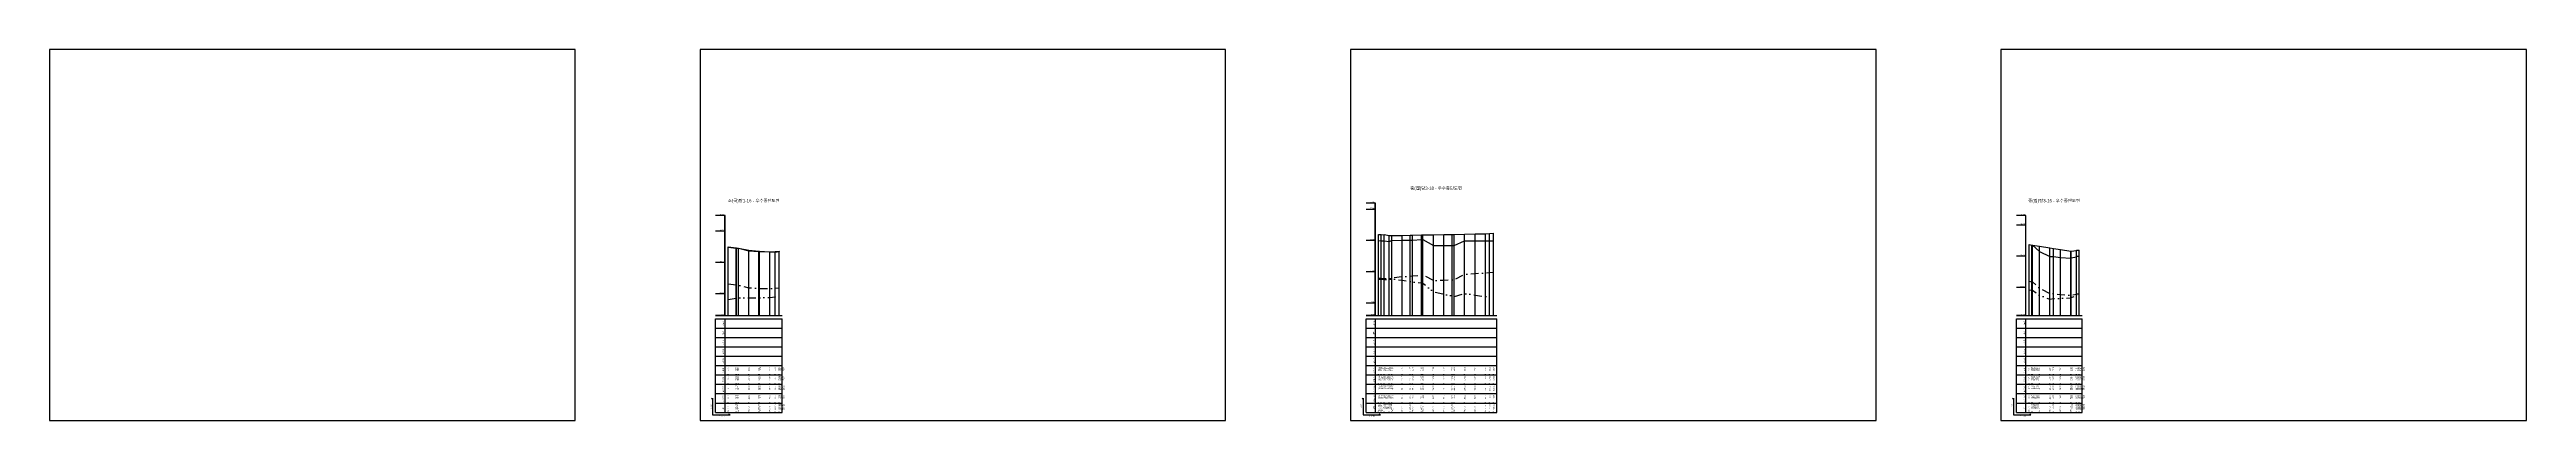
# Model space of a CAD drawing. Header units: millimetres. Extents: x -7351 to 135086, y 1419 to 5643.
# Drawn here: x 1156 to 5120, y 1419 to 2013 of the extents above; entities that cross this region are included whole.
import ezdxf
from ezdxf.enums import TextEntityAlignment as Align

# ---------------------------------------------------------------- set-up
doc = ezdxf.new("R2010")
doc.units = ezdxf.units.MM
doc.linetypes.add('DASHDOT', pattern=[25.4, 12.7, -6.35, 0, -6.35])
doc.linetypes.add('DIVIDE', pattern=[31.75, 12.7, -6.35, 0, -6.35, 0, -6.35])
for name, color, linetype in [('KZ_종단_계획선', 1, 'Continuous'), ('KZ_종단_노선명', 7, 'Continuous'), ('KZ_종단_도각', 7, 'Continuous'), ('KZ_종단_수직선', 7, 'Continuous'), ('KZ_종단_암선1', 56, 'DASHDOT'), ('KZ_종단_암선2', 4, 'DIVIDE'), ('KZ_종단_지반선', 3, 'Continuous'), ('KZ_종단_테이블문자', 7, 'Continuous'), ('KZ_종단_테이블선', 7, 'Continuous'), ('KZ_종단_폴대', 7, 'Continuous')]:
    doc.layers.add(name, color=color, linetype=linetype)
doc.styles.get("Standard").update_dxf_attribs({"font": 'arial.ttf'})

msp = doc.modelspace()

# ---------------------------------------------------------------- linework, layer by layer
at = {"layer": 'KZ_종단_계획선'}
for points in [[(3283.4, 1717.1), (3283.4, 1717.1), (3283.4, 1717.1), (3287.7, 1716.6), (3292, 1716.1), (3292, 1716.1), (3292, 1716.1), (3292, 1716.1), (3292, 1716.1), (3292, 1716.6), (3300.1, 1715.1), (3304.4, 1715.2), (3321, 1715.5), (3333.8, 1715.8), (3337.7, 1715.9), (3351.9, 1716.1), (3354.4, 1716.2), (3371, 1716.5), (3387.7, 1716.8), (3400.9, 1717), (3404.4, 1717.1), (3421, 1717.4), (3437.7, 1717.7), (3454.4, 1718.1), (3461, 1718.2), (3467.5, 1718.9)], [(2242.4, 1697.2), (2255, 1695.6), (2255.6, 1695.5), (2259, 1694.7), (2275.7, 1691.6), (2291.4, 1690.1), (2292.4, 1690), (2309, 1689.2), (2317.6, 1688.8), (2323.9, 1689.7)], [(4324.4, 1700.6), (4328.6, 1699.9), (4329.8, 1699.7), (4329.8, 1699.7), (4329.8, 1699.7), (4329.8, 1699.7), (4329.8, 1699.7), (4341, 1698), (4357.7, 1695.4), (4363.2, 1694.5), (4374.4, 1692.8), (4391, 1690.1), (4391.7, 1690), (4400.1, 1691.1), (4400.1, 1691.1), (4400.1, 1691.1), (4400.1, 1691.1), (4400.1, 1691.1), (4400.1, 1691.6), (4404.4, 1691.6)]]:
    msp.add_lwpolyline(points, dxfattribs=at)
at = {"layer": 'KZ_종단_도각'}
for points in [[(1156.4, 1419), (1997.4, 1419), (1997.4, 2013), (1156.4, 2013)], [(2197.4, 1419), (3038.4, 1419), (3038.4, 2013), (2197.4, 2013)], [(3238.4, 1419), (4079.4, 1419), (4079.4, 2013), (3238.4, 2013)], [(4279.4, 1419), (5120.4, 1419), (5120.4, 2013), (4279.4, 2013)]]:
    msp.add_lwpolyline(points, close=True, dxfattribs=at)
at = {"layer": 'KZ_종단_수직선'}
for p, q in [((3283.4, 1587), (3283.4, 1717.1)), ((3283.4, 1587), (3283.4, 1717.1)), ((3283.4, 1587), (3283.4, 1717.1)), ((3283.4, 1587), (3283.4, 1717.1)), ((3283.4, 1587), (3283.4, 1717.1)), ((3287.7, 1587), (3287.7, 1716.6)), ((3292, 1587), (3292, 1716.6)), ((3292, 1587), (3292, 1716.1)), ((3292, 1587), (3292, 1716.1)), ((3292, 1587), (3292, 1716.1)), ((3292, 1587), (3292, 1716.1)), ((3292, 1587), (3292, 1716.1)), ((3300.1, 1587), (3300.1, 1715.1)), ((3304.4, 1587), (3304.4, 1715.2)), ((3321, 1587), (3321, 1715.5)), ((3333.8, 1587), (3333.8, 1715.8)), ((3337.7, 1587), (3337.7, 1715.9)), ((3351.9, 1587), (3351.9, 1716.1)), ((3354.4, 1587), (3354.4, 1716.2)), ((3371, 1587), (3371, 1716.5)), ((3387.7, 1587), (3387.7, 1716.8)), ((3400.9, 1587), (3400.9, 1717)), ((3404.4, 1587), (3404.4, 1717.1)), ((3421, 1587), (3421, 1717.4)), ((3437.7, 1587), (3437.7, 1717.7)), ((3454.4, 1587), (3454.4, 1718.1)), ((3461, 1587), (3461, 1718.2)), ((3467.5, 1587), (3467.5, 1718.9)), ((2242.4, 1587), (2242.4, 1697.2)), ((2255, 1587), (2255, 1695.6)), ((2255.6, 1587), (2255.6, 1695.5)), ((2259, 1587), (2259, 1694.7)), ((2275.7, 1587), (2275.7, 1691.6)), ((2291.4, 1587), (2291.4, 1690.1)), ((2292.4, 1587), (2292.4, 1690)), ((2309, 1587), (2309, 1689.2)), ((2317.6, 1587), (2317.6, 1688.8)), ((2323.9, 1587), (2323.9, 1689.7)), ((2323.9, 1587), (2323.9, 1689.7)), ((2323.9, 1587), (2323.9, 1689.7)), ((2323.9, 1587), (2323.9, 1689.7)), ((2323.9, 1587), (2323.9, 1689.7)), ((4324.4, 1587), (4324.4, 1700.6)), ((4328.6, 1587), (4328.6, 1699.9)), ((4329.8, 1587), (4329.8, 1699.7)), ((4329.8, 1587), (4329.8, 1699.7)), ((4329.8, 1587), (4329.8, 1699.7)), ((4329.8, 1587), (4329.8, 1699.7)), ((4329.8, 1587), (4329.8, 1699.7)), ((4341, 1587), (4341, 1698)), ((4357.7, 1587), (4357.7, 1695.4)), ((4363.2, 1587), (4363.2, 1694.5)), ((4374.4, 1587), (4374.4, 1692.8)), ((4391, 1587), (4391, 1690.1)), ((4391.7, 1587), (4391.7, 1690)), ((4400.1, 1587), (4400.1, 1691.6)), ((4400.1, 1587), (4400.1, 1691.1)), ((4400.1, 1587), (4400.1, 1691.1)), ((4400.1, 1587), (4400.1, 1691.1)), ((4400.1, 1587), (4400.1, 1691.1)), ((4400.1, 1587), (4400.1, 1691.1)), ((4404.4, 1587), (4404.4, 1691.6))]:
    msp.add_line(p, q, dxfattribs=at)
at = {"layer": 'KZ_종단_암선1', "flags": 128}
for points in [[(2242.4, 1637.8), (2255, 1636), (2255.6, 1636), (2259, 1635.6), (2275.7, 1631.5), (2291.4, 1630.4), (2292.4, 1630.4), (2309, 1630.2), (2317.6, 1630.9), (2323.9, 1631.5), (2323.9, 1631.5), (2323.9, 1631.5), (2323.9, 1631.5), (2323.9, 1631.2)], [(3283.4, 1647.5), (3283.4, 1647.5), (3283.4, 1647.5), (3287.7, 1647), (3292, 1646.6), (3292, 1646.6), (3292, 1646.6), (3292, 1646.6), (3292, 1646.6), (3292, 1647), (3300.1, 1645.9), (3304.4, 1647.5), (3321, 1649.4), (3333.8, 1650.2), (3337.7, 1650.4), (3351.9, 1652.1), (3354.4, 1652.4), (3371, 1643.2), (3387.7, 1643.8), (3400.9, 1644.5), (3404.4, 1644.6), (3421, 1653.2), (3437.7, 1654.3), (3454.4, 1655.5), (3461, 1656), (3467.5, 1656.4)], [(4324.4, 1642.2), (4328.6, 1641.2), (4329.8, 1641.2), (4329.8, 1641.2), (4329.8, 1641.2), (4329.8, 1641.2), (4329.8, 1641.2), (4341, 1631), (4357.7, 1622.3), (4363.2, 1622.2), (4374.4, 1620.9), (4391, 1619.4), (4391.7, 1619.7), (4400.1, 1621.3), (4400.1, 1621.3), (4400.1, 1621.3), (4400.1, 1621.3), (4400.1, 1621.3), (4400.1, 1622), (4404.4, 1622)]]:
    msp.add_lwpolyline(points, dxfattribs=at)
at = {"layer": 'KZ_종단_암선2', "flags": 128}
for points in [[(3283.4, 1645.4), (3283.4, 1645.4), (3283.4, 1645.4), (3287.7, 1645.3), (3292, 1645.1), (3292, 1645.1), (3292, 1645.1), (3292, 1645.1), (3292, 1645.1), (3292, 1645), (3300.1, 1644.7), (3304.4, 1645.5), (3321, 1643.8), (3333.8, 1641.8), (3337.7, 1641.1), (3351.9, 1639.2), (3354.4, 1638.9), (3371, 1625.2), (3387.7, 1621.3), (3400.9, 1618.5), (3404.4, 1617.7), (3421, 1622.3), (3437.7, 1619.9), (3454.4, 1617.5), (3461, 1616.6), (3467.5, 1615.6)], [(4324.4, 1628), (4328.6, 1627.7), (4329.8, 1627.9), (4329.8, 1627.9), (4329.8, 1627.9), (4329.8, 1627.9), (4329.8, 1627.9), (4341, 1619.4), (4357.7, 1613.3), (4363.2, 1614.1), (4374.4, 1614.4), (4391, 1615.6), (4391.7, 1616), (4400.1, 1618.8), (4400.1, 1618.8), (4400.1, 1618.8), (4400.1, 1618.8), (4400.1, 1618.8), (4400.1, 1619.6), (4404.4, 1620.3)], [(2242.4, 1612.9), (2255, 1614.8), (2255.6, 1614.9), (2259, 1615.5), (2275.7, 1615.4), (2291.4, 1615.6), (2292.4, 1615.6), (2309, 1616.2), (2317.6, 1617.2), (2323.9, 1618.1), (2323.9, 1618.1), (2323.9, 1618.1), (2323.9, 1618.1), (2323.9, 1617.9)]]:
    msp.add_lwpolyline(points, dxfattribs=at)
at = {"layer": 'KZ_종단_지반선', "flags": 128}
for points in [[(3283.4, 1707.3), (3283.4, 1707.3), (3283.4, 1707.3), (3287.7, 1706.9), (3292, 1706.5), (3292, 1706.5), (3292, 1706.5), (3292, 1706.5), (3292, 1706.5), (3292, 1706.9), (3300.1, 1705.8), (3304.4, 1707.1), (3321, 1707.9), (3333.8, 1707.8), (3337.7, 1707.8), (3351.9, 1708.7), (3354.4, 1708.9), (3371, 1699), (3387.7, 1699), (3400.9, 1699), (3404.4, 1699), (3421, 1706.5), (3437.7, 1706.5), (3454.4, 1706.5), (3461, 1706.5), (3467.5, 1706.5)], [(2242.4, 1696.8), (2255, 1695.2), (2255.6, 1695.1), (2259, 1694.8), (2275.7, 1690.8), (2291.4, 1689.5), (2292.4, 1689.4), (2309, 1689), (2317.6, 1689.5), (2323.9, 1690), (2323.9, 1690), (2323.9, 1690), (2323.9, 1690), (2323.9, 1689.8)], [(4324.4, 1700.6), (4328.6, 1699.7), (4329.8, 1699.8), (4329.8, 1699.8), (4329.8, 1699.8), (4329.8, 1699.8), (4329.8, 1699.8), (4341, 1689.7), (4357.7, 1681.4), (4363.2, 1681.4), (4374.4, 1680.2), (4391, 1679.1), (4391.7, 1679.4), (4400.1, 1681.1), (4400.1, 1681.1), (4400.1, 1681.1), (4400.1, 1681.1), (4400.1, 1681.1), (4400.1, 1681.9), (4404.4, 1681.9)]]:
    msp.add_lwpolyline(points, dxfattribs=at)
at = {"layer": 'KZ_종단_테이블선'}
for p, q in [((2222.4, 1587), (2328.9, 1587)), ((3263.4, 1587), (3472.5, 1587)), ((4304.4, 1587), (4409.4, 1587)), ((2222.4, 1567), (2222.4, 1582)), ((2222.4, 1582), (2328.9, 1582)), ((2222.4, 1552), (2222.4, 1567)), ((2222.4, 1567), (2328.9, 1567)), ((2222.4, 1537), (2222.4, 1552)), ((2222.4, 1552), (2328.9, 1552)), ((2237.4, 1567), (2237.4, 1582)), ((2237.4, 1552), (2237.4, 1567)), ((2237.4, 1537), (2237.4, 1552)), ((2328.9, 1567), (2328.9, 1582)), ((2328.9, 1552), (2328.9, 1567)), ((2328.9, 1537), (2328.9, 1552)), ((3263.4, 1567), (3263.4, 1582)), ((3263.4, 1582), (3472.5, 1582)), ((3263.4, 1552), (3263.4, 1567)), ((3263.4, 1567), (3472.5, 1567)), ((3263.4, 1537), (3263.4, 1552)), ((3263.4, 1552), (3472.5, 1552)), ((3278.4, 1567), (3278.4, 1582)), ((3278.4, 1552), (3278.4, 1567)), ((3278.4, 1537), (3278.4, 1552)), ((3472.5, 1567), (3472.5, 1582)), ((3472.5, 1552), (3472.5, 1567)), ((3472.5, 1537), (3472.5, 1552)), ((4304.4, 1567), (4304.4, 1582)), ((4304.4, 1582), (4409.4, 1582)), ((4304.4, 1552), (4304.4, 1567)), ((4304.4, 1567), (4409.4, 1567)), ((4304.4, 1537), (4304.4, 1552)), ((4304.4, 1552), (4409.4, 1552)), ((4319.4, 1567), (4319.4, 1582)), ((4319.4, 1552), (4319.4, 1567)), ((4319.4, 1537), (4319.4, 1552)), ((4409.4, 1567), (4409.4, 1582)), ((4409.4, 1552), (4409.4, 1567)), ((4409.4, 1537), (4409.4, 1552)), ((2222.4, 1522), (2222.4, 1537)), ((2222.4, 1537), (2328.9, 1537)), ((2222.4, 1507), (2222.4, 1522)), ((2222.4, 1522), (2328.9, 1522)), ((2222.4, 1492), (2222.4, 1507)), ((2222.4, 1507), (2328.9, 1507)), ((2237.4, 1522), (2237.4, 1537)), ((2237.4, 1507), (2237.4, 1522)), ((2237.4, 1492), (2237.4, 1507)), ((2242.4, 1507), (2242.4, 1506)), ((2255, 1507), (2255, 1506)), ((2255.6, 1507), (2255.6, 1506)), ((2259, 1507), (2259, 1506)), ((2275.7, 1507), (2275.7, 1506)), ((2291.4, 1507), (2291.4, 1506)), ((2292.4, 1507), (2292.4, 1506)), ((2309, 1507), (2309, 1506)), ((2317.6, 1507), (2317.6, 1506)), ((2323.9, 1507), (2323.9, 1506)), ((2323.9, 1507), (2323.9, 1506)), ((2323.9, 1507), (2323.9, 1506)), ((2323.9, 1507), (2323.9, 1506)), ((2323.9, 1507), (2323.9, 1506)), ((2328.9, 1522), (2328.9, 1537)), ((2328.9, 1507), (2328.9, 1522)), ((2328.9, 1492), (2328.9, 1507)), ((3263.4, 1522), (3263.4, 1537)), ((3263.4, 1537), (3472.5, 1537)), ((3263.4, 1507), (3263.4, 1522)), ((3263.4, 1522), (3472.5, 1522)), ((3263.4, 1492), (3263.4, 1507)), ((3263.4, 1507), (3472.5, 1507)), ((3278.4, 1522), (3278.4, 1537)), ((3278.4, 1507), (3278.4, 1522)), ((3278.4, 1492), (3278.4, 1507)), ((3283.4, 1507), (3283.4, 1506)), ((3283.4, 1507), (3283.4, 1506)), ((3283.4, 1507), (3283.4, 1506)), ((3287.7, 1507), (3287.7, 1506)), ((3292, 1507), (3292, 1506)), ((3292, 1507), (3292, 1506)), ((3292, 1507), (3292, 1506)), ((3292, 1507), (3292, 1506)), ((3292, 1507), (3292, 1506)), ((3292, 1507), (3292, 1506)), ((3300.1, 1507), (3300.1, 1506)), ((3304.4, 1507), (3304.4, 1506)), ((3321, 1507), (3321, 1506)), ((3333.8, 1507), (3333.8, 1506)), ((3337.7, 1507), (3337.7, 1506)), ((3351.9, 1507), (3351.9, 1506)), ((3354.4, 1507), (3354.4, 1506)), ((3371, 1507), (3371, 1506)), ((3387.7, 1507), (3387.7, 1506)), ((3400.9, 1507), (3400.9, 1506)), ((3404.4, 1507), (3404.4, 1506)), ((3421, 1507), (3421, 1506)), ((3437.7, 1507), (3437.7, 1506)), ((3454.4, 1507), (3454.4, 1506)), ((3461, 1507), (3461, 1506)), ((3467.5, 1507), (3467.5, 1506)), ((3472.5, 1522), (3472.5, 1537)), ((3472.5, 1507), (3472.5, 1522)), ((3472.5, 1492), (3472.5, 1507)), ((4304.4, 1522), (4304.4, 1537)), ((4304.4, 1537), (4409.4, 1537)), ((4304.4, 1507), (4304.4, 1522)), ((4304.4, 1522), (4409.4, 1522)), ((4304.4, 1492), (4304.4, 1507)), ((4304.4, 1507), (4409.4, 1507)), ((4319.4, 1522), (4319.4, 1537)), ((4319.4, 1507), (4319.4, 1522)), ((4319.4, 1492), (4319.4, 1507)), ((4324.4, 1507), (4324.4, 1506)), ((4328.6, 1507), (4328.6, 1506)), ((4329.8, 1507), (4329.8, 1506)), ((4329.8, 1507), (4329.8, 1506)), ((4329.8, 1507), (4329.8, 1506)), ((4329.8, 1507), (4329.8, 1506)), ((4329.8, 1507), (4329.8, 1506)), ((4341, 1507), (4341, 1506)), ((4357.7, 1507), (4357.7, 1506)), ((4363.2, 1507), (4363.2, 1506)), ((4374.4, 1507), (4374.4, 1506)), ((4391, 1507), (4391, 1506)), ((4391.7, 1507), (4391.7, 1506)), ((4400.1, 1507), (4400.1, 1506)), ((4400.1, 1507), (4400.1, 1506)), ((4400.1, 1507), (4400.1, 1506)), ((4400.1, 1507), (4400.1, 1506)), ((4400.1, 1507), (4400.1, 1506)), ((4400.1, 1507), (4400.1, 1506)), ((4404.4, 1507), (4404.4, 1506)), ((4409.4, 1522), (4409.4, 1537)), ((4409.4, 1507), (4409.4, 1522)), ((4409.4, 1492), (4409.4, 1507)), ((2222.4, 1477), (2222.4, 1492)), ((2222.4, 1492), (2328.9, 1492)), ((2222.4, 1462), (2222.4, 1477)), ((2222.4, 1477), (2328.9, 1477)), ((2237.4, 1477), (2237.4, 1492)), ((2237.4, 1462), (2237.4, 1477)), ((2242.4, 1492), (2242.4, 1493)), ((2242.4, 1492), (2242.4, 1491)), ((2242.4, 1477), (2242.4, 1478)), ((2242.4, 1477), (2242.4, 1476)), ((2255, 1492), (2255, 1493)), ((2255, 1492), (2255, 1491)), ((2255, 1477), (2255, 1478)), ((2255, 1477), (2255, 1476)), ((2255.6, 1492), (2255.6, 1493)), ((2255.6, 1492), (2255.6, 1491)), ((2255.6, 1477), (2255.6, 1478)), ((2255.6, 1477), (2255.6, 1476)), ((2259, 1492), (2259, 1493)), ((2259, 1492), (2259, 1491)), ((2259, 1477), (2259, 1478)), ((2259, 1477), (2259, 1476)), ((2275.7, 1492), (2275.7, 1493)), ((2275.7, 1492), (2275.7, 1491)), ((2275.7, 1477), (2275.7, 1478)), ((2275.7, 1477), (2275.7, 1476)), ((2291.4, 1492), (2291.4, 1493)), ((2291.4, 1492), (2291.4, 1491)), ((2291.4, 1477), (2291.4, 1478)), ((2291.4, 1477), (2291.4, 1476)), ((2292.4, 1492), (2292.4, 1493)), ((2292.4, 1492), (2292.4, 1491)), ((2292.4, 1477), (2292.4, 1478)), ((2292.4, 1477), (2292.4, 1476)), ((2309, 1492), (2309, 1493)), ((2309, 1492), (2309, 1491)), ((2309, 1477), (2309, 1478)), ((2309, 1477), (2309, 1476)), ((2317.6, 1492), (2317.6, 1493)), ((2317.6, 1492), (2317.6, 1491)), ((2317.6, 1477), (2317.6, 1478)), ((2317.6, 1477), (2317.6, 1476)), ((2323.9, 1492), (2323.9, 1493)), ((2323.9, 1492), (2323.9, 1493)), ((2323.9, 1492), (2323.9, 1493)), ((2323.9, 1492), (2323.9, 1493)), ((2323.9, 1492), (2323.9, 1493)), ((2323.9, 1492), (2323.9, 1491)), ((2323.9, 1492), (2323.9, 1491)), ((2323.9, 1492), (2323.9, 1491)), ((2323.9, 1492), (2323.9, 1491)), ((2323.9, 1492), (2323.9, 1491)), ((2323.9, 1477), (2323.9, 1478)), ((2323.9, 1477), (2323.9, 1478)), ((2323.9, 1477), (2323.9, 1478)), ((2323.9, 1477), (2323.9, 1478)), ((2323.9, 1477), (2323.9, 1478)), ((2323.9, 1477), (2323.9, 1476)), ((2323.9, 1477), (2323.9, 1476)), ((2323.9, 1477), (2323.9, 1476)), ((2323.9, 1477), (2323.9, 1476)), ((2323.9, 1477), (2323.9, 1476)), ((2328.9, 1477), (2328.9, 1492)), ((2328.9, 1462), (2328.9, 1477)), ((3263.4, 1477), (3263.4, 1492)), ((3263.4, 1492), (3472.5, 1492)), ((3263.4, 1462), (3263.4, 1477)), ((3263.4, 1477), (3472.5, 1477)), ((3278.4, 1477), (3278.4, 1492)), ((3278.4, 1462), (3278.4, 1477)), ((3283.4, 1492), (3283.4, 1493)), ((3283.4, 1492), (3283.4, 1493)), ((3283.4, 1492), (3283.4, 1493)), ((3283.4, 1492), (3283.4, 1491)), ((3283.4, 1492), (3283.4, 1491)), ((3283.4, 1492), (3283.4, 1491)), ((3283.4, 1477), (3283.4, 1478)), ((3283.4, 1477), (3283.4, 1478)), ((3283.4, 1477), (3283.4, 1478)), ((3283.4, 1477), (3283.4, 1476)), ((3283.4, 1477), (3283.4, 1476)), ((3283.4, 1477), (3283.4, 1476)), ((3287.7, 1492), (3287.7, 1493)), ((3287.7, 1492), (3287.7, 1491)), ((3287.7, 1477), (3287.7, 1478)), ((3287.7, 1477), (3287.7, 1476)), ((3292, 1492), (3292, 1493)), ((3292, 1492), (3292, 1493)), ((3292, 1492), (3292, 1493)), ((3292, 1492), (3292, 1493)), ((3292, 1492), (3292, 1493)), ((3292, 1492), (3292, 1493)), ((3292, 1492), (3292, 1491)), ((3292, 1492), (3292, 1491)), ((3292, 1492), (3292, 1491)), ((3292, 1492), (3292, 1491)), ((3292, 1492), (3292, 1491)), ((3292, 1492), (3292, 1491)), ((3292, 1477), (3292, 1478)), ((3292, 1477), (3292, 1478)), ((3292, 1477), (3292, 1478)), ((3292, 1477), (3292, 1478)), ((3292, 1477), (3292, 1478)), ((3292, 1477), (3292, 1478)), ((3292, 1477), (3292, 1476)), ((3292, 1477), (3292, 1476)), ((3292, 1477), (3292, 1476)), ((3292, 1477), (3292, 1476)), ((3292, 1477), (3292, 1476)), ((3292, 1477), (3292, 1476)), ((3300.1, 1492), (3300.1, 1493)), ((3300.1, 1492), (3300.1, 1491)), ((3300.1, 1477), (3300.1, 1478)), ((3300.1, 1477), (3300.1, 1476)), ((3304.4, 1492), (3304.4, 1493)), ((3304.4, 1492), (3304.4, 1491)), ((3304.4, 1477), (3304.4, 1478)), ((3304.4, 1477), (3304.4, 1476)), ((3321, 1492), (3321, 1493)), ((3321, 1492), (3321, 1491)), ((3321, 1477), (3321, 1478)), ((3321, 1477), (3321, 1476)), ((3333.8, 1492), (3333.8, 1493)), ((3333.8, 1492), (3333.8, 1491)), ((3333.8, 1477), (3333.8, 1478)), ((3333.8, 1477), (3333.8, 1476)), ((3337.7, 1492), (3337.7, 1493)), ((3337.7, 1492), (3337.7, 1491)), ((3337.7, 1477), (3337.7, 1478)), ((3337.7, 1477), (3337.7, 1476)), ((3351.9, 1492), (3351.9, 1493)), ((3351.9, 1492), (3351.9, 1491)), ((3351.9, 1477), (3351.9, 1478)), ((3351.9, 1477), (3351.9, 1476)), ((3354.4, 1492), (3354.4, 1493)), ((3354.4, 1492), (3354.4, 1491)), ((3354.4, 1477), (3354.4, 1478)), ((3354.4, 1477), (3354.4, 1476)), ((3371, 1492), (3371, 1493)), ((3371, 1492), (3371, 1491)), ((3371, 1477), (3371, 1478)), ((3371, 1477), (3371, 1476)), ((3387.7, 1492), (3387.7, 1493)), ((3387.7, 1492), (3387.7, 1491)), ((3387.7, 1477), (3387.7, 1478)), ((3387.7, 1477), (3387.7, 1476)), ((3400.9, 1492), (3400.9, 1493)), ((3400.9, 1492), (3400.9, 1491)), ((3400.9, 1477), (3400.9, 1478)), ((3400.9, 1477), (3400.9, 1476)), ((3404.4, 1492), (3404.4, 1493)), ((3404.4, 1492), (3404.4, 1491)), ((3404.4, 1477), (3404.4, 1478)), ((3404.4, 1477), (3404.4, 1476)), ((3421, 1492), (3421, 1493)), ((3421, 1492), (3421, 1491)), ((3421, 1477), (3421, 1478)), ((3421, 1477), (3421, 1476)), ((3437.7, 1492), (3437.7, 1493)), ((3437.7, 1492), (3437.7, 1491)), ((3437.7, 1477), (3437.7, 1478)), ((3437.7, 1477), (3437.7, 1476)), ((3454.4, 1492), (3454.4, 1493)), ((3454.4, 1492), (3454.4, 1491)), ((3454.4, 1477), (3454.4, 1478)), ((3454.4, 1477), (3454.4, 1476)), ((3461, 1492), (3461, 1493)), ((3461, 1492), (3461, 1491)), ((3461, 1477), (3461, 1478)), ((3461, 1477), (3461, 1476)), ((3467.5, 1492), (3467.5, 1493)), ((3467.5, 1492), (3467.5, 1491)), ((3467.5, 1477), (3467.5, 1478)), ((3467.5, 1477), (3467.5, 1476)), ((3472.5, 1477), (3472.5, 1492)), ((3472.5, 1462), (3472.5, 1477)), ((4304.4, 1477), (4304.4, 1492)), ((4304.4, 1492), (4409.4, 1492)), ((4304.4, 1462), (4304.4, 1477)), ((4304.4, 1477), (4409.4, 1477)), ((4319.4, 1477), (4319.4, 1492)), ((4319.4, 1462), (4319.4, 1477)), ((4324.4, 1492), (4324.4, 1493)), ((4324.4, 1492), (4324.4, 1491)), ((4324.4, 1477), (4324.4, 1478)), ((4324.4, 1477), (4324.4, 1476)), ((4328.6, 1492), (4328.6, 1493)), ((4328.6, 1492), (4328.6, 1491)), ((4328.6, 1477), (4328.6, 1478)), ((4328.6, 1477), (4328.6, 1476)), ((4329.8, 1492), (4329.8, 1493)), ((4329.8, 1492), (4329.8, 1493)), ((4329.8, 1492), (4329.8, 1493)), ((4329.8, 1492), (4329.8, 1493)), ((4329.8, 1492), (4329.8, 1493)), ((4329.8, 1492), (4329.8, 1491)), ((4329.8, 1492), (4329.8, 1491)), ((4329.8, 1492), (4329.8, 1491)), ((4329.8, 1492), (4329.8, 1491)), ((4329.8, 1492), (4329.8, 1491)), ((4329.8, 1477), (4329.8, 1478)), ((4329.8, 1477), (4329.8, 1478)), ((4329.8, 1477), (4329.8, 1478)), ((4329.8, 1477), (4329.8, 1478)), ((4329.8, 1477), (4329.8, 1478)), ((4329.8, 1477), (4329.8, 1476)), ((4329.8, 1477), (4329.8, 1476)), ((4329.8, 1477), (4329.8, 1476)), ((4329.8, 1477), (4329.8, 1476)), ((4329.8, 1477), (4329.8, 1476)), ((4341, 1492), (4341, 1493)), ((4341, 1492), (4341, 1491)), ((4341, 1477), (4341, 1478)), ((4341, 1477), (4341, 1476)), ((4357.7, 1492), (4357.7, 1493)), ((4357.7, 1492), (4357.7, 1491)), ((4357.7, 1477), (4357.7, 1478)), ((4357.7, 1477), (4357.7, 1476)), ((4363.2, 1492), (4363.2, 1493)), ((4363.2, 1492), (4363.2, 1491)), ((4363.2, 1477), (4363.2, 1478)), ((4363.2, 1477), (4363.2, 1476)), ((4374.4, 1492), (4374.4, 1493)), ((4374.4, 1492), (4374.4, 1491)), ((4374.4, 1477), (4374.4, 1478)), ((4374.4, 1477), (4374.4, 1476)), ((4391, 1492), (4391, 1493)), ((4391, 1492), (4391, 1491)), ((4391, 1477), (4391, 1478)), ((4391, 1477), (4391, 1476)), ((4391.7, 1492), (4391.7, 1493)), ((4391.7, 1492), (4391.7, 1491)), ((4391.7, 1477), (4391.7, 1478)), ((4391.7, 1477), (4391.7, 1476)), ((4400.1, 1492), (4400.1, 1493)), ((4400.1, 1492), (4400.1, 1493)), ((4400.1, 1492), (4400.1, 1493)), ((4400.1, 1492), (4400.1, 1493)), ((4400.1, 1492), (4400.1, 1493)), ((4400.1, 1492), (4400.1, 1493)), ((4400.1, 1492), (4400.1, 1491)), ((4400.1, 1492), (4400.1, 1491)), ((4400.1, 1492), (4400.1, 1491)), ((4400.1, 1492), (4400.1, 1491)), ((4400.1, 1492), (4400.1, 1491)), ((4400.1, 1492), (4400.1, 1491)), ((4400.1, 1477), (4400.1, 1478)), ((4400.1, 1477), (4400.1, 1478)), ((4400.1, 1477), (4400.1, 1478)), ((4400.1, 1477), (4400.1, 1478)), ((4400.1, 1477), (4400.1, 1478)), ((4400.1, 1477), (4400.1, 1478)), ((4400.1, 1477), (4400.1, 1476)), ((4400.1, 1477), (4400.1, 1476)), ((4400.1, 1477), (4400.1, 1476)), ((4400.1, 1477), (4400.1, 1476)), ((4400.1, 1477), (4400.1, 1476)), ((4400.1, 1477), (4400.1, 1476)), ((4404.4, 1492), (4404.4, 1493)), ((4404.4, 1492), (4404.4, 1491)), ((4404.4, 1477), (4404.4, 1478)), ((4404.4, 1477), (4404.4, 1476)), ((4409.4, 1477), (4409.4, 1492)), ((4409.4, 1462), (4409.4, 1477)), ((2222.4, 1447), (2222.4, 1462)), ((2222.4, 1462), (2328.9, 1462)), ((2222.4, 1432), (2222.4, 1447)), ((2222.4, 1447), (2328.9, 1447)), ((2222.4, 1432), (2328.9, 1432)), ((2237.4, 1447), (2237.4, 1462)), ((2237.4, 1432), (2237.4, 1447)), ((2242.4, 1462), (2242.4, 1463)), ((2242.4, 1462), (2242.4, 1461)), ((2242.4, 1447), (2242.4, 1448)), ((2242.4, 1447), (2242.4, 1446)), ((2242.4, 1432), (2242.4, 1433)), ((2255, 1462), (2255, 1463)), ((2255, 1462), (2255, 1461)), ((2255, 1447), (2255, 1448)), ((2255, 1447), (2255, 1446)), ((2255, 1432), (2255, 1433)), ((2255.6, 1462), (2255.6, 1463)), ((2255.6, 1462), (2255.6, 1461)), ((2255.6, 1447), (2255.6, 1448)), ((2255.6, 1447), (2255.6, 1446)), ((2255.6, 1432), (2255.6, 1433)), ((2259, 1462), (2259, 1463)), ((2259, 1462), (2259, 1461)), ((2259, 1447), (2259, 1448)), ((2259, 1447), (2259, 1446)), ((2259, 1432), (2259, 1433)), ((2275.7, 1462), (2275.7, 1463)), ((2275.7, 1462), (2275.7, 1461)), ((2275.7, 1447), (2275.7, 1448)), ((2275.7, 1447), (2275.7, 1446)), ((2275.7, 1432), (2275.7, 1433)), ((2291.4, 1462), (2291.4, 1463)), ((2291.4, 1462), (2291.4, 1461)), ((2291.4, 1447), (2291.4, 1448)), ((2291.4, 1447), (2291.4, 1446)), ((2291.4, 1432), (2291.4, 1433)), ((2292.4, 1462), (2292.4, 1463)), ((2292.4, 1462), (2292.4, 1461)), ((2292.4, 1447), (2292.4, 1448)), ((2292.4, 1447), (2292.4, 1446)), ((2292.4, 1432), (2292.4, 1433)), ((2309, 1462), (2309, 1463)), ((2309, 1462), (2309, 1461)), ((2309, 1447), (2309, 1448)), ((2309, 1447), (2309, 1446)), ((2309, 1432), (2309, 1433)), ((2317.6, 1462), (2317.6, 1463)), ((2317.6, 1462), (2317.6, 1461)), ((2317.6, 1447), (2317.6, 1448)), ((2317.6, 1447), (2317.6, 1446)), ((2317.6, 1432), (2317.6, 1433)), ((2323.9, 1462), (2323.9, 1463)), ((2323.9, 1462), (2323.9, 1463)), ((2323.9, 1462), (2323.9, 1463)), ((2323.9, 1462), (2323.9, 1463)), ((2323.9, 1462), (2323.9, 1463)), ((2323.9, 1462), (2323.9, 1461)), ((2323.9, 1462), (2323.9, 1461)), ((2323.9, 1462), (2323.9, 1461)), ((2323.9, 1462), (2323.9, 1461)), ((2323.9, 1462), (2323.9, 1461)), ((2323.9, 1447), (2323.9, 1448)), ((2323.9, 1447), (2323.9, 1448)), ((2323.9, 1447), (2323.9, 1448)), ((2323.9, 1447), (2323.9, 1448)), ((2323.9, 1447), (2323.9, 1448)), ((2323.9, 1447), (2323.9, 1446)), ((2323.9, 1447), (2323.9, 1446)), ((2323.9, 1447), (2323.9, 1446)), ((2323.9, 1447), (2323.9, 1446)), ((2323.9, 1447), (2323.9, 1446)), ((2323.9, 1432), (2323.9, 1433)), ((2323.9, 1432), (2323.9, 1433)), ((2323.9, 1432), (2323.9, 1433)), ((2323.9, 1432), (2323.9, 1433)), ((2323.9, 1432), (2323.9, 1433)), ((2328.9, 1447), (2328.9, 1462)), ((2328.9, 1432), (2328.9, 1447)), ((3263.4, 1447), (3263.4, 1462)), ((3263.4, 1462), (3472.5, 1462)), ((3263.4, 1432), (3263.4, 1447)), ((3263.4, 1447), (3472.5, 1447)), ((3263.4, 1432), (3472.5, 1432)), ((3278.4, 1447), (3278.4, 1462)), ((3278.4, 1432), (3278.4, 1447)), ((3283.4, 1462), (3283.4, 1463)), ((3283.4, 1462), (3283.4, 1463)), ((3283.4, 1462), (3283.4, 1463)), ((3283.4, 1462), (3283.4, 1461)), ((3283.4, 1462), (3283.4, 1461)), ((3283.4, 1462), (3283.4, 1461)), ((3283.4, 1447), (3283.4, 1448)), ((3283.4, 1447), (3283.4, 1448)), ((3283.4, 1447), (3283.4, 1448)), ((3283.4, 1447), (3283.4, 1446)), ((3283.4, 1447), (3283.4, 1446)), ((3283.4, 1447), (3283.4, 1446)), ((3283.4, 1432), (3283.4, 1433)), ((3283.4, 1432), (3283.4, 1433)), ((3283.4, 1432), (3283.4, 1433)), ((3287.7, 1462), (3287.7, 1463)), ((3287.7, 1462), (3287.7, 1461)), ((3287.7, 1447), (3287.7, 1448)), ((3287.7, 1447), (3287.7, 1446)), ((3287.7, 1432), (3287.7, 1433)), ((3292, 1462), (3292, 1463)), ((3292, 1462), (3292, 1463)), ((3292, 1462), (3292, 1463)), ((3292, 1462), (3292, 1463)), ((3292, 1462), (3292, 1463)), ((3292, 1462), (3292, 1463)), ((3292, 1462), (3292, 1461)), ((3292, 1462), (3292, 1461)), ((3292, 1462), (3292, 1461)), ((3292, 1462), (3292, 1461)), ((3292, 1462), (3292, 1461)), ((3292, 1462), (3292, 1461)), ((3292, 1447), (3292, 1448)), ((3292, 1447), (3292, 1448)), ((3292, 1447), (3292, 1448)), ((3292, 1447), (3292, 1448)), ((3292, 1447), (3292, 1448)), ((3292, 1447), (3292, 1448)), ((3292, 1447), (3292, 1446)), ((3292, 1447), (3292, 1446)), ((3292, 1447), (3292, 1446)), ((3292, 1447), (3292, 1446)), ((3292, 1447), (3292, 1446)), ((3292, 1447), (3292, 1446)), ((3292, 1432), (3292, 1433)), ((3292, 1432), (3292, 1433)), ((3292, 1432), (3292, 1433)), ((3292, 1432), (3292, 1433)), ((3292, 1432), (3292, 1433)), ((3292, 1432), (3292, 1433)), ((3300.1, 1462), (3300.1, 1463)), ((3300.1, 1462), (3300.1, 1461)), ((3300.1, 1447), (3300.1, 1448)), ((3300.1, 1447), (3300.1, 1446)), ((3300.1, 1432), (3300.1, 1433)), ((3304.4, 1462), (3304.4, 1463)), ((3304.4, 1462), (3304.4, 1461)), ((3304.4, 1447), (3304.4, 1448)), ((3304.4, 1447), (3304.4, 1446)), ((3304.4, 1432), (3304.4, 1433)), ((3321, 1462), (3321, 1463)), ((3321, 1462), (3321, 1461)), ((3321, 1447), (3321, 1448)), ((3321, 1447), (3321, 1446)), ((3321, 1432), (3321, 1433)), ((3333.8, 1462), (3333.8, 1463)), ((3333.8, 1462), (3333.8, 1461)), ((3333.8, 1447), (3333.8, 1448)), ((3333.8, 1447), (3333.8, 1446)), ((3333.8, 1432), (3333.8, 1433)), ((3337.7, 1462), (3337.7, 1463)), ((3337.7, 1462), (3337.7, 1461)), ((3337.7, 1447), (3337.7, 1448)), ((3337.7, 1447), (3337.7, 1446)), ((3337.7, 1432), (3337.7, 1433)), ((3351.9, 1462), (3351.9, 1463)), ((3351.9, 1462), (3351.9, 1461)), ((3351.9, 1447), (3351.9, 1448)), ((3351.9, 1447), (3351.9, 1446)), ((3351.9, 1432), (3351.9, 1433)), ((3354.4, 1462), (3354.4, 1463)), ((3354.4, 1462), (3354.4, 1461)), ((3354.4, 1447), (3354.4, 1448)), ((3354.4, 1447), (3354.4, 1446)), ((3354.4, 1432), (3354.4, 1433)), ((3371, 1462), (3371, 1463)), ((3371, 1462), (3371, 1461)), ((3371, 1447), (3371, 1448)), ((3371, 1447), (3371, 1446)), ((3371, 1432), (3371, 1433)), ((3387.7, 1462), (3387.7, 1463)), ((3387.7, 1462), (3387.7, 1461)), ((3387.7, 1447), (3387.7, 1448)), ((3387.7, 1447), (3387.7, 1446)), ((3387.7, 1432), (3387.7, 1433)), ((3400.9, 1462), (3400.9, 1463)), ((3400.9, 1462), (3400.9, 1461)), ((3400.9, 1447), (3400.9, 1448)), ((3400.9, 1447), (3400.9, 1446)), ((3400.9, 1432), (3400.9, 1433)), ((3404.4, 1462), (3404.4, 1463)), ((3404.4, 1462), (3404.4, 1461)), ((3404.4, 1447), (3404.4, 1448)), ((3404.4, 1447), (3404.4, 1446)), ((3404.4, 1432), (3404.4, 1433)), ((3421, 1462), (3421, 1463)), ((3421, 1462), (3421, 1461)), ((3421, 1447), (3421, 1448)), ((3421, 1447), (3421, 1446)), ((3421, 1432), (3421, 1433)), ((3437.7, 1462), (3437.7, 1463)), ((3437.7, 1462), (3437.7, 1461)), ((3437.7, 1447), (3437.7, 1448)), ((3437.7, 1447), (3437.7, 1446)), ((3437.7, 1432), (3437.7, 1433)), ((3454.4, 1462), (3454.4, 1463)), ((3454.4, 1462), (3454.4, 1461)), ((3454.4, 1447), (3454.4, 1448)), ((3454.4, 1447), (3454.4, 1446)), ((3454.4, 1432), (3454.4, 1433)), ((3461, 1462), (3461, 1463)), ((3461, 1462), (3461, 1461)), ((3461, 1447), (3461, 1448)), ((3461, 1447), (3461, 1446)), ((3461, 1432), (3461, 1433)), ((3467.5, 1462), (3467.5, 1463)), ((3467.5, 1462), (3467.5, 1461)), ((3467.5, 1447), (3467.5, 1448)), ((3467.5, 1447), (3467.5, 1446)), ((3467.5, 1432), (3467.5, 1433)), ((3472.5, 1447), (3472.5, 1462)), ((3472.5, 1432), (3472.5, 1447)), ((4304.4, 1447), (4304.4, 1462)), ((4304.4, 1462), (4409.4, 1462)), ((4304.4, 1432), (4304.4, 1447)), ((4304.4, 1447), (4409.4, 1447)), ((4304.4, 1432), (4409.4, 1432)), ((4319.4, 1447), (4319.4, 1462)), ((4319.4, 1432), (4319.4, 1447)), ((4324.4, 1462), (4324.4, 1463)), ((4324.4, 1462), (4324.4, 1461)), ((4324.4, 1447), (4324.4, 1448)), ((4324.4, 1447), (4324.4, 1446)), ((4324.4, 1432), (4324.4, 1433)), ((4328.6, 1462), (4328.6, 1463)), ((4328.6, 1462), (4328.6, 1461)), ((4328.6, 1447), (4328.6, 1448)), ((4328.6, 1447), (4328.6, 1446)), ((4328.6, 1432), (4328.6, 1433)), ((4329.8, 1462), (4329.8, 1463)), ((4329.8, 1462), (4329.8, 1463)), ((4329.8, 1462), (4329.8, 1463)), ((4329.8, 1462), (4329.8, 1463)), ((4329.8, 1462), (4329.8, 1463)), ((4329.8, 1462), (4329.8, 1461)), ((4329.8, 1462), (4329.8, 1461)), ((4329.8, 1462), (4329.8, 1461)), ((4329.8, 1462), (4329.8, 1461)), ((4329.8, 1462), (4329.8, 1461)), ((4329.8, 1447), (4329.8, 1448)), ((4329.8, 1447), (4329.8, 1448)), ((4329.8, 1447), (4329.8, 1448)), ((4329.8, 1447), (4329.8, 1448)), ((4329.8, 1447), (4329.8, 1448)), ((4329.8, 1447), (4329.8, 1446)), ((4329.8, 1447), (4329.8, 1446)), ((4329.8, 1447), (4329.8, 1446)), ((4329.8, 1447), (4329.8, 1446)), ((4329.8, 1447), (4329.8, 1446)), ((4329.8, 1432), (4329.8, 1433)), ((4329.8, 1432), (4329.8, 1433)), ((4329.8, 1432), (4329.8, 1433)), ((4329.8, 1432), (4329.8, 1433)), ((4329.8, 1432), (4329.8, 1433)), ((4341, 1462), (4341, 1463)), ((4341, 1462), (4341, 1461)), ((4341, 1447), (4341, 1448)), ((4341, 1447), (4341, 1446)), ((4341, 1432), (4341, 1433)), ((4357.7, 1462), (4357.7, 1463)), ((4357.7, 1462), (4357.7, 1461)), ((4357.7, 1447), (4357.7, 1448)), ((4357.7, 1447), (4357.7, 1446)), ((4357.7, 1432), (4357.7, 1433)), ((4363.2, 1462), (4363.2, 1463)), ((4363.2, 1462), (4363.2, 1461)), ((4363.2, 1447), (4363.2, 1448)), ((4363.2, 1447), (4363.2, 1446)), ((4363.2, 1432), (4363.2, 1433)), ((4374.4, 1462), (4374.4, 1463)), ((4374.4, 1462), (4374.4, 1461)), ((4374.4, 1447), (4374.4, 1448)), ((4374.4, 1447), (4374.4, 1446)), ((4374.4, 1432), (4374.4, 1433)), ((4391, 1462), (4391, 1463)), ((4391, 1462), (4391, 1461)), ((4391, 1447), (4391, 1448)), ((4391, 1447), (4391, 1446)), ((4391, 1432), (4391, 1433)), ((4391.7, 1462), (4391.7, 1463)), ((4391.7, 1462), (4391.7, 1461)), ((4391.7, 1447), (4391.7, 1448)), ((4391.7, 1447), (4391.7, 1446)), ((4391.7, 1432), (4391.7, 1433)), ((4400.1, 1462), (4400.1, 1463)), ((4400.1, 1462), (4400.1, 1463)), ((4400.1, 1462), (4400.1, 1463)), ((4400.1, 1462), (4400.1, 1463)), ((4400.1, 1462), (4400.1, 1463)), ((4400.1, 1462), (4400.1, 1463)), ((4400.1, 1462), (4400.1, 1461)), ((4400.1, 1462), (4400.1, 1461)), ((4400.1, 1462), (4400.1, 1461)), ((4400.1, 1462), (4400.1, 1461)), ((4400.1, 1462), (4400.1, 1461)), ((4400.1, 1462), (4400.1, 1461)), ((4400.1, 1447), (4400.1, 1448)), ((4400.1, 1447), (4400.1, 1448)), ((4400.1, 1447), (4400.1, 1448)), ((4400.1, 1447), (4400.1, 1448)), ((4400.1, 1447), (4400.1, 1448)), ((4400.1, 1447), (4400.1, 1448)), ((4400.1, 1447), (4400.1, 1446)), ((4400.1, 1447), (4400.1, 1446)), ((4400.1, 1447), (4400.1, 1446)), ((4400.1, 1447), (4400.1, 1446)), ((4400.1, 1447), (4400.1, 1446)), ((4400.1, 1447), (4400.1, 1446)), ((4400.1, 1432), (4400.1, 1433)), ((4400.1, 1432), (4400.1, 1433)), ((4400.1, 1432), (4400.1, 1433)), ((4400.1, 1432), (4400.1, 1433)), ((4400.1, 1432), (4400.1, 1433)), ((4400.1, 1432), (4400.1, 1433)), ((4404.4, 1462), (4404.4, 1463)), ((4404.4, 1462), (4404.4, 1461)), ((4404.4, 1447), (4404.4, 1448)), ((4404.4, 1447), (4404.4, 1446)), ((4404.4, 1432), (4404.4, 1433)), ((4409.4, 1447), (4409.4, 1462)), ((4409.4, 1432), (4409.4, 1447))]:
    msp.add_line(p, q, dxfattribs=at)
for points in [[(2217.4, 1453), (2216.4, 1453), (2217.4, 1455), (2217.4, 1428), (2245.4, 1428), (2243.4, 1429), (2243.4, 1428)], [(3258.4, 1453), (3257.4, 1453), (3258.4, 1455), (3258.4, 1428), (3286.4, 1428), (3284.4, 1429), (3284.4, 1428)], [(4299.4, 1453), (4298.4, 1453), (4299.4, 1455), (4299.4, 1428), (4327.4, 1428), (4325.4, 1429), (4325.4, 1428)]]:
    msp.add_lwpolyline(points, dxfattribs=at)
at = {"layer": 'KZ_종단_폴대'}
for p, q in [((2237.4, 1747), (2222.4, 1747)), ((3278.4, 1767), (3263.4, 1767)), ((3278.4, 1757), (3263.4, 1757)), ((4319.4, 1747), (4304.4, 1747)), ((2237.4, 1722), (2222.4, 1722)), ((3278.4, 1707), (3263.4, 1707)), ((4319.4, 1732), (4304.4, 1732)), ((2237.4, 1672), (2222.4, 1672)), ((4319.4, 1682), (4304.4, 1682)), ((3278.4, 1657), (3263.4, 1657)), ((4319.4, 1632), (4304.4, 1632)), ((2237.4, 1622), (2222.4, 1622)), ((2237.4, 1587), (2222.4, 1587)), ((3278.4, 1607), (3263.4, 1607)), ((3278.4, 1587), (3263.4, 1587)), ((4319.4, 1587), (4304.4, 1587))]:
    msp.add_line(p, q, dxfattribs=at)
for points in [[(2236.9, 1742, 1, 1, 0), (2236.9, 1747, 1, 1, 0)], [(3277.9, 1747, 1, 1, 0), (3277.9, 1757, 1, 1, 0)], [(4318.9, 1742, 1, 1, 0), (4318.9, 1747, 1, 1, 0)], [(2236.9, 1722, 1, 1, 0), (2236.9, 1732, 1, 1, 0)], [(2236.9, 1702, 1, 1, 0), (2236.9, 1712, 1, 1, 0)], [(3277.9, 1727, 1, 1, 0), (3277.9, 1737, 1, 1, 0)], [(3277.9, 1707, 1, 1, 0), (3277.9, 1717, 1, 1, 0)], [(4318.9, 1722, 1, 1, 0), (4318.9, 1732, 1, 1, 0)], [(4318.9, 1702, 1, 1, 0), (4318.9, 1712, 1, 1, 0)], [(2236.9, 1682, 1, 1, 0), (2236.9, 1692, 1, 1, 0)], [(2236.9, 1662, 1, 1, 0), (2236.9, 1672, 1, 1, 0)], [(3277.9, 1687, 1, 1, 0), (3277.9, 1697, 1, 1, 0)], [(3277.9, 1667, 1, 1, 0), (3277.9, 1677, 1, 1, 0)], [(4318.9, 1682, 1, 1, 0), (4318.9, 1692, 1, 1, 0)], [(4318.9, 1662, 1, 1, 0), (4318.9, 1672, 1, 1, 0)], [(2236.9, 1642, 1, 1, 0), (2236.9, 1652, 1, 1, 0)], [(2236.9, 1622, 1, 1, 0), (2236.9, 1632, 1, 1, 0)], [(3277.9, 1647, 1, 1, 0), (3277.9, 1657, 1, 1, 0)], [(3277.9, 1627, 1, 1, 0), (3277.9, 1637, 1, 1, 0)], [(4318.9, 1642, 1, 1, 0), (4318.9, 1652, 1, 1, 0)], [(4318.9, 1622, 1, 1, 0), (4318.9, 1632, 1, 1, 0)], [(2236.9, 1602, 1, 1, 0), (2236.9, 1612, 1, 1, 0)], [(2236.9, 1587, 1, 1, 0), (2236.9, 1592, 1, 1, 0)], [(3277.9, 1607, 1, 1, 0), (3277.9, 1617, 1, 1, 0)], [(3277.9, 1587, 1, 1, 0), (3277.9, 1597, 1, 1, 0)], [(4318.9, 1602, 1, 1, 0), (4318.9, 1612, 1, 1, 0)], [(4318.9, 1587, 1, 1, 0), (4318.9, 1592, 1, 1, 0)]]:
    msp.add_lwpolyline(points, format="xyseb", dxfattribs=at)
for points in [[(2237.4, 1587), (2237.4, 1747), (2236.4, 1747), (2236.4, 1587), (2237.4, 1587)], [(3278.4, 1587), (3278.4, 1767), (3277.4, 1767), (3277.4, 1587), (3278.4, 1587)], [(4319.4, 1587), (4319.4, 1747), (4318.4, 1747), (4318.4, 1587), (4319.4, 1587)]]:
    msp.add_lwpolyline(points, dxfattribs=at)

# ---------------------------------------------------------------- texts
at = {"layer": 'KZ_종단_노선명'}
for s, p in [('중(집)탕3-18 - 우수종단도면', (3375.4, 1787)), ('소(국)탕1-16 - 우수종단도면', (2283.2, 1767)), ('중(집)탕3-15 - 우수종단도면', (4364.4, 1767))]:
    msp.add_text(s, height=5, dxfattribs=at).set_placement(p, align=Align.BOTTOM_CENTER)
at = {"layer": 'KZ_종단_테이블문자'}
for s, p in [('25.03', (2242.4, 1505)), ('24.95', (2242.4, 1490)), ('0.00', (2242.4, 1475)), ('24.72', (2255, 1505)), ('24.63', (2255, 1490)), ('15.14', (2255, 1475)), ('24.69', (2257, 1505)), ('24.61', (2257, 1490)), ('15.87', (2257, 1475)), ('24.53', (2259, 1505)), ('24.55', (2259, 1490)), ('20.00', (2259, 1475)), ('23.91', (2275.7, 1505)), ('23.75', (2275.7, 1490)), ('40.00', (2275.7, 1475)), ('23.61', (2291.4, 1505)), ('23.50', (2291.4, 1490)), ('58.85', (2291.4, 1475)), ('23.59', (2293.4, 1505)), ('23.48', (2293.4, 1490)), ('60.00', (2293.4, 1475)), ('23.44', (2309, 1505)), ('23.40', (2309, 1490)), ('80.00', (2309, 1475)), ('23.36', (2317.6, 1505)), ('23.50', (2317.6, 1490)), ('90.26', (2317.6, 1475)), ('23.54', (2323.9, 1505)), ('23.59', (2323.9, 1490)), ('97.90', (2323.9, 1475)), ('23.54', (2325.9, 1505)), ('23.59', (2325.9, 1490)), ('97.90', (2325.9, 1475)), ('23.54', (2327.9, 1505)), ('23.59', (2327.9, 1490)), ('97.90', (2327.9, 1475)), ('23.54', (2329.9, 1505)), ('23.59', (2329.9, 1490)), ('97.90', (2329.9, 1475)), ('23.54', (2331.9, 1505)), ('23.55', (2331.9, 1490)), ('97.90', (2331.9, 1475)), ('22.02', (3283.4, 1505)), ('20.05', (3283.4, 1490)), ('-5.19', (3283.4, 1475)), ('22.02', (3285.4, 1505)), ('20.05', (3285.4, 1490)), ('-5.19', (3285.4, 1475)), ('22.02', (3287.4, 1505)), ('20.05', (3287.4, 1490)), ('-5.19', (3287.4, 1475)), ('21.92', (3289.4, 1505)), ('19.98', (3289.4, 1490)), ('0.00', (3289.4, 1475)), ('21.81', (3292, 1505)), ('19.90', (3292, 1490)), ('5.18', (3292, 1475)), ('21.81', (3294, 1505)), ('19.90', (3294, 1490)), ('5.18', (3294, 1475)), ('21.81', (3296, 1505)), ('19.90', (3296, 1490)), ('5.18', (3296, 1475)), ('21.81', (3298, 1505)), ('19.90', (3298, 1490)), ('5.18', (3298, 1475)), ('21.81', (3300, 1505)), ('19.90', (3300, 1490)), ('5.18', (3300, 1475)), ('21.92', (3302, 1505)), ('19.97', (3302, 1490)), ('5.18', (3302, 1475)), ('21.62', (3304, 1505)), ('19.76', (3304, 1490)), ('14.84', (3304, 1475)), ('21.64', (3306, 1505)), ('20.02', (3306, 1490)), ('20.00', (3306, 1475)), ('21.70', (3321, 1505)), ('20.17', (3321, 1490)), ('40.00', (3321, 1475)), ('21.75', (3333.8, 1505)), ('20.16', (3333.8, 1490)), ('55.30', (3333.8, 1475)), ('21.76', (3337.7, 1505)), ('20.15', (3337.7, 1490)), ('60.00', (3337.7, 1475)), ('21.82', (3351.9, 1505)), ('20.33', (3351.9, 1490)), ('77.01', (3351.9, 1475)), ('21.83', (3354.4, 1505)), ('20.36', (3354.4, 1490)), ('80.00', (3354.4, 1475)), ('21.89', (3371, 1505)), ('18.39', (3371, 1490)), ('100.00', (3371, 1475)), ('21.95', (3387.7, 1505)), ('18.39', (3387.7, 1490)), ('120.00', (3387.7, 1475)), ('22.00', (3400.9, 1505)), ('18.39', (3400.9, 1490)), ('135.85', (3400.9, 1475)), ('22.02', (3404.4, 1505)), ('18.39', (3404.4, 1490)), ('140.00', (3404.4, 1475)), ('22.08', (3421, 1505)), ('19.88', (3421, 1490)), ('160.00', (3421, 1475)), ('22.14', (3437.7, 1505)), ('19.88', (3437.7, 1490)), ('180.00', (3437.7, 1475)), ('22.20', (3454.4, 1505)), ('19.88', (3454.4, 1490)), ('200.00', (3454.4, 1475)), ('22.23', (3461, 1505)), ('19.88', (3461, 1490)), ('207.97', (3461, 1475)), ('22.37', (3467.5, 1505)), ('19.88', (3467.5, 1490)), ('215.81', (3467.5, 1475)), ('23.71', (4324.4, 1505)), ('23.71', (4324.4, 1490)), ('0.00', (4324.4, 1475)), ('23.58', (4328.6, 1505)), ('23.54', (4328.6, 1490)), ('5.12', (4328.6, 1475)), ('23.54', (4330.6, 1505)), ('23.55', (4330.6, 1490)), ('6.50', (4330.6, 1475)), ('23.54', (4332.6, 1505)), ('23.55', (4332.6, 1490)), ('6.50', (4332.6, 1475)), ('23.54', (4334.6, 1505)), ('23.55', (4334.6, 1490)), ('6.50', (4334.6, 1475)), ('23.54', (4336.6, 1505)), ('23.55', (4336.6, 1490)), ('6.50', (4336.6, 1475)), ('23.54', (4338.6, 1505)), ('23.55', (4338.6, 1490)), ('6.50', (4338.6, 1475)), ('23.19', (4341, 1505)), ('21.54', (4341, 1490)), ('20.00', (4341, 1475)), ('22.67', (4357.7, 1505)), ('19.87', (4357.7, 1490)), ('40.00', (4357.7, 1475)), ('22.49', (4363.2, 1505)), ('19.87', (4363.2, 1490)), ('46.60', (4363.2, 1475)), ('22.14', (4374.4, 1505)), ('19.64', (4374.4, 1490)), ('60.00', (4374.4, 1475)), ('21.62', (4391, 1505)), ('19.41', (4391, 1490)), ('80.00', (4391, 1475)), ('21.60', (4393, 1505)), ('19.47', (4393, 1490)), ('80.83', (4393, 1475)), ('21.81', (4400.1, 1505)), ('19.80', (4400.1, 1490)), ('90.83', (4400.1, 1475)), ('21.81', (4402.1, 1505)), ('19.80', (4402.1, 1490)), ('90.83', (4402.1, 1475)), ('21.81', (4404.1, 1505)), ('19.80', (4404.1, 1490)), ('90.83', (4404.1, 1475)), ('21.81', (4406.1, 1505)), ('19.80', (4406.1, 1490)), ('90.83', (4406.1, 1475)), ('21.81', (4408.1, 1505)), ('19.80', (4408.1, 1490)), ('90.83', (4408.1, 1475)), ('21.92', (4410.1, 1505)), ('19.96', (4410.1, 1490)), ('90.83', (4410.1, 1475)), ('21.92', (4412.1, 1505)), ('19.98', (4412.1, 1490)), ('96.02', (4412.1, 1475)), ('0.00', (2242.4, 1460)), ('15.14', (2255, 1460)), ('+15.14', (2255, 1445)), ('0.73', (2257, 1460)), ('+15.87', (2257, 1445)), ('4.13', (2259, 1460)), ('20.00', (2275.7, 1460)), ('18.85', (2291.4, 1460)), ('+18.85', (2291.4, 1445)), ('1.15', (2293.4, 1460)), ('20.00', (2309, 1460)), ('10.26', (2317.6, 1460)), ('+10.26', (2317.6, 1445)), ('7.65', (2323.9, 1460)), ('+17.90', (2323.9, 1445)), ('0.00', (2325.9, 1460)), ('+17.90', (2325.9, 1445)), ('0.00', (2327.9, 1460)), ('+17.90', (2327.9, 1445)), ('0.00', (2329.9, 1460)), ('+17.90', (2329.9, 1445)), ('0.00', (2331.9, 1460)), ('+17.90', (2331.9, 1445)), ('0.00', (3283.4, 1460)), ('0.00', (3285.4, 1460)), ('0.00', (3287.4, 1460)), ('5.19', (3289.4, 1460)), ('5.18', (3292, 1460)), ('+5.18', (3292, 1445)), ('0.00', (3294, 1460)), ('+5.18', (3294, 1445)), ('0.00', (3296, 1460)), ('+5.18', (3296, 1445)), ('0.00', (3298, 1460)), ('+5.18', (3298, 1445)), ('0.00', (3300, 1460)), ('+5.18', (3300, 1445)), ('0.00', (3302, 1460)), ('+5.18', (3302, 1445)), ('9.65', (3304, 1460)), ('+14.84', (3304, 1445)), ('5.16', (3306, 1460)), ('20.00', (3321, 1460)), ('15.30', (3333.8, 1460)), ('+15.30', (3333.8, 1445)), ('4.70', (3337.7, 1460)), ('17.01', (3351.9, 1460)), ('+17.01', (3351.9, 1445)), ('2.99', (3354.4, 1460)), ('20.00', (3371, 1460)), ('20.00', (3387.7, 1460)), ('15.85', (3400.9, 1460)), ('+15.85', (3400.9, 1445)), ('4.15', (3404.4, 1460)), ('20.00', (3421, 1460)), ('20.00', (3437.7, 1460)), ('20.00', (3454.4, 1460)), ('7.97', (3461, 1460)), ('+7.97', (3461, 1445)), ('7.84', (3467.5, 1460)), ('+15.81', (3467.5, 1445)), ('0.00', (4324.4, 1460)), ('5.12', (4328.6, 1460)), ('+5.12', (4328.6, 1445)), ('1.37', (4330.6, 1460)), ('+6.50', (4330.6, 1445)), ('0.00', (4332.6, 1460)), ('+6.50', (4332.6, 1445)), ('0.00', (4334.6, 1460)), ('+6.50', (4334.6, 1445)), ('0.00', (4336.6, 1460)), ('+6.50', (4336.6, 1445)), ('0.00', (4338.6, 1460)), ('+6.50', (4338.6, 1445)), ('13.50', (4341, 1460)), ('20.00', (4357.7, 1460)), ('6.60', (4363.2, 1460)), ('+6.60', (4363.2, 1445)), ('13.40', (4374.4, 1460)), ('20.00', (4391, 1460)), ('0.83', (4393, 1460)), ('+0.83', (4393, 1445)), ('10.00', (4400.1, 1460)), ('+10.83', (4400.1, 1445)), ('0.00', (4402.1, 1460)), ('+10.83', (4402.1, 1445)), ('0.00', (4404.1, 1460)), ('+10.83', (4404.1, 1445)), ('0.00', (4406.1, 1460)), ('+10.83', (4406.1, 1445)), ('0.00', (4408.1, 1460)), ('+10.83', (4408.1, 1445)), ('0.00', (4410.1, 1460)), ('+10.83', (4410.1, 1445)), ('5.19', (4412.1, 1460)), ('+16.02', (4412.1, 1445))]:
    msp.add_text(s, height=2, rotation=90, dxfattribs=at).set_placement(p, align=Align.MIDDLE_RIGHT)
for s, p in [('NO. 0', (2242.4, 1434)), ('NO. 1', (2259, 1434)), ('NO. 2', (2275.7, 1434)), ('NO. 3', (2293.4, 1434)), ('NO. 4', (2309, 1434)), ('NO. 0-5.19', (3283.4, 1434)), ('NO. 0-5.19', (3285.4, 1434)), ('NO. 0-5.19', (3287.4, 1434)), ('NO. 0', (3289.4, 1434)), ('NO. 1', (3306, 1434)), ('NO. 2', (3321, 1434)), ('NO. 3', (3337.7, 1434)), ('NO. 4', (3354.4, 1434)), ('NO. 5', (3371, 1434)), ('NO. 6', (3387.7, 1434)), ('NO. 7', (3404.4, 1434)), ('NO. 8', (3421, 1434)), ('NO. 9', (3437.7, 1434)), ('NO. 10', (3454.4, 1434)), ('NO. 0', (4324.4, 1434)), ('NO. 1', (4341, 1434)), ('NO. 2', (4357.7, 1434)), ('NO. 3', (4374.4, 1434)), ('NO. 4', (4391, 1434))]:
    msp.add_text(s, height=2, rotation=90, dxfattribs=at).set_placement(p, align=Align.MIDDLE_LEFT)
at = {"layer": 'KZ_종단_테이블선'}
for s, p in [('관로명', (2236.4, 1574.5)), ('기울기', (2236.4, 1559.5)), ('관기초', (2236.4, 1544.5)), ('관로명', (3277.4, 1574.5)), ('기울기', (3277.4, 1559.5)), ('관기초', (3277.4, 1544.5)), ('관로명', (4318.4, 1574.5)), ('기울기', (4318.4, 1559.5)), ('관기초', (4318.4, 1544.5)), ('토피고', (2236.4, 1529.5)), ('관저고', (2236.4, 1514.5)), ('토피고', (3277.4, 1529.5)), ('관저고', (3277.4, 1514.5)), ('토피고', (4318.4, 1529.5)), ('관저고', (4318.4, 1514.5)), ('계획고', (2236.4, 1499.5)), ('지반고', (2236.4, 1484.5)), ('누가거리', (2236.4, 1469.5)), ('계획고', (3277.4, 1499.5)), ('지반고', (3277.4, 1484.5)), ('누가거리', (3277.4, 1469.5)), ('계획고', (4318.4, 1499.5)), ('지반고', (4318.4, 1484.5)), ('누가거리', (4318.4, 1469.5)), ('1 : 200', (2216.4, 1441.5)), ('점간거리', (2236.4, 1454.5)), ('측점', (2236.4, 1439.5)), ('1 : 200', (3257.4, 1441.5)), ('점간거리', (3277.4, 1454.5)), ('측점', (3277.4, 1439.5)), ('1 : 200', (4298.4, 1441.5)), ('점간거리', (4318.4, 1454.5)), ('측점', (4318.4, 1439.5))]:
    msp.add_text(s, height=2, rotation=90, dxfattribs=at).set_placement(p, align=Align.BOTTOM_CENTER)
for p in [(2231.4, 1427), (3272.4, 1427), (4313.4, 1427)]:
    msp.add_text('1 : 1200', height=2, dxfattribs=at).set_placement(p, align=Align.TOP_CENTER)
at = {"layer": 'KZ_종단_폴대'}
for s, p in [('35.00', (2235.4, 1747)), ('32.00', (3276.4, 1767)), ('30.00', (3276.4, 1757)), ('33.00', (4317.4, 1747)), ('30.00', (2235.4, 1722)), ('20.00', (3276.4, 1707)), ('30.00', (4317.4, 1732)), ('20.00', (2235.4, 1672)), ('20.00', (4317.4, 1682)), ('10.00', (3276.4, 1657)), ('10.00', (4317.4, 1632)), ('10.00', (2235.4, 1622)), ('3.00', (2235.4, 1587)), ('-4.00', (3276.4, 1587)), ('0.00', (3276.4, 1607)), ('1.00', (4317.4, 1587))]:
    msp.add_text(s, height=2, dxfattribs=at).set_placement(p, align=Align.BOTTOM_RIGHT)

doc.saveas('drawing.dxf')
